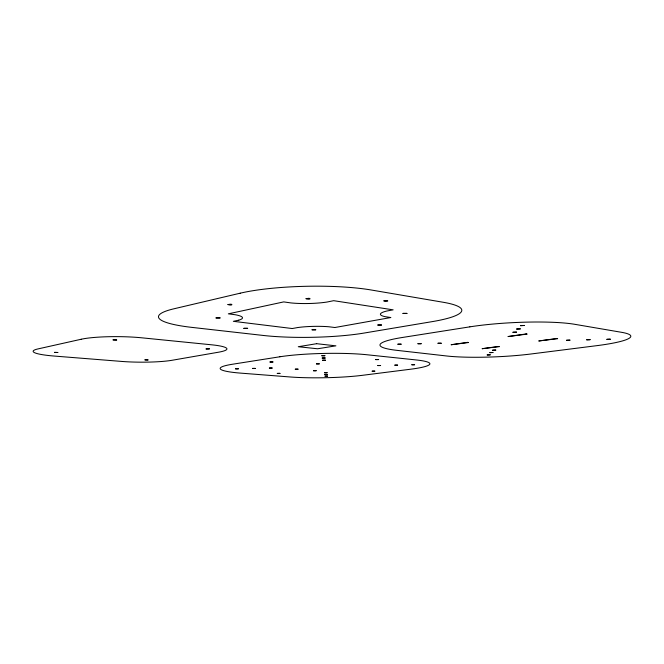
<?xml version="1.0" encoding="UTF-8"?>
<svg xmlns="http://www.w3.org/2000/svg" width="664" height="664" viewBox="0 0 664 664"><rect width="100%" height="100%" fill="white"/><g stroke="black" fill="none" stroke-linecap="round" stroke-linejoin="round"><path stroke-width="1" d="M209.409 348.866L206.097 348.949L209.409 348.866M216.024 317.931L220.074 317.923L216.024 317.931M487.202 354.958L490.248 354.842L487.202 354.958M227.951 304.568C232.707 306.245 233.728 303.166 227.951 304.568M489.858 352.625L492.954 352.501L489.858 352.625M492.605 350.202L495.767 350.069L492.605 350.202M243.854 328.348L247.631 328.331L243.854 328.348M235.554 368.844L238.359 368.819L235.554 368.844M512.948 332.274L516.542 332.124L512.948 332.274M516.634 329.029L520.31 328.871L516.634 329.029M520.476 325.642L524.236 325.476L520.476 325.642M252.461 368.445L255.258 368.429L252.461 368.445M270.007 361.996L272.945 361.971L270.007 361.996M269.377 368.055L272.174 368.03L269.377 368.055M306.054 298.7C310.47 300.477 312.254 297.248 306.054 298.7M277.303 373.417L279.967 373.392L277.303 373.417M566.533 340.283L569.936 340.151L566.533 340.283M312.055 329.8L315.732 329.784L312.055 329.8M295.289 369.184L298.036 369.167L295.289 369.184M586.702 339.81L590.113 339.669L586.702 339.81M321.832 355.746L324.879 355.721L321.832 355.746M316.421 363.872L319.284 363.855L316.421 363.872M322.189 358.029L325.177 358.012L322.189 358.029M322.53 360.237L325.468 360.22L322.53 360.237M313.483 370.736L316.18 370.719L313.483 370.736M606.879 339.337L610.307 339.196L606.879 339.337M54.448 352.401L57.818 352.493L54.448 352.401M383.892 300.875C387.71 302.577 390.324 299.53 383.892 300.875M324.472 372.703L327.111 372.678L324.472 372.703M324.738 374.43L327.335 374.405L324.738 374.43M377.808 325.028L381.534 325.011L377.808 325.028M324.995 376.098L327.559 376.073L324.995 376.098M402.973 313.416L406.949 313.408L402.973 313.416M113.087 339.877L116.657 339.993L113.087 339.877M375.699 359.581L378.613 359.556L375.699 359.581M397.877 344.201L401.139 344.176L397.877 344.201M377.841 365.549L380.605 365.524L377.841 365.549M372.164 371.168L374.803 371.143L372.164 371.168M417.93 343.728L421.175 343.711L417.93 343.728M394.831 365.15L397.595 365.134L394.831 365.15M437.991 343.255L441.236 343.238L437.991 343.255M144.968 359.871L148.006 359.946L144.968 359.871M411.838 364.76L414.602 364.735L411.838 364.76M238.758 320.181L233.354 321.318L292.235 328.531L297.854 327.518A26.261 3.967 -1.2 0 1 328.921 326.771L334.872 327.518L390.855 317.533L385.054 316.662A28.959 4.764 -2.1 0 1 386.506 311.092L393.138 309.839L333.702 300.684L326.912 302.054A31.864 5.835 -1.1 0 1 290.94 302.925L283.727 301.904L228.341 313.831L235.33 314.753A28.892 4.723 -0.2 0 1 238.758 320.181M240.21 293.189L173.943 308.793A81.44 13.429 -0.4 0 0 191.813 327.377L263.268 335.453A75.223 11.678 -1.1 0 0 364.038 333.062L432.281 321.617A81.556 13.521 -1.8 0 0 443.137 302.253L371.101 289.977A87.341 15.587 -1.1 0 0 240.21 293.189M81.191 339.254L38.105 348.89A40.579 5.163 0.6 0 0 54.299 356.062L121.761 361.432A37.3 4.623 0.1 0 0 172.2 360.253L218.531 352.202A39.848 5.295 -0.2 0 0 211.575 344.799L141.772 337.81A42.637 5.86 0.4 0 0 81.191 339.254M316.628 343.695L298.285 346.724L317.541 348.774L335.909 345.836L316.628 343.695M279.868 356.776L232.699 364.204A56.291 6.457 -0.9 0 0 240.891 373.143L290.093 376.969A53.161 5.835 -1.2 0 0 362.478 375.309L410.485 369.234A56.423 6.482 -1.6 0 0 416.104 359.938L366.868 354.742A59.121 7.146 -1.2 0 0 279.868 356.776M469.855 326.846L402.268 337.495A67.064 8.972 -2.2 0 0 396.914 350.351L446.391 355.954A63.312 7.91 -2.5 0 0 531.009 353.987L596.745 345.67A68.591 8.831 -3 0 0 621.537 332.307L574.941 324.339A71.911 10.002 -2.8 0 0 469.855 326.846M467.506 342.383L451.097 344.749L468.543 342.516L467.506 342.383M526.129 333.942L507.977 336.557L527.15 334.092L526.129 333.942M498.39 346.483L482.106 348.708L499.361 346.608L498.39 346.483M556.698 338.524L538.736 340.972L557.644 338.665L556.698 338.524"/></g></svg>
